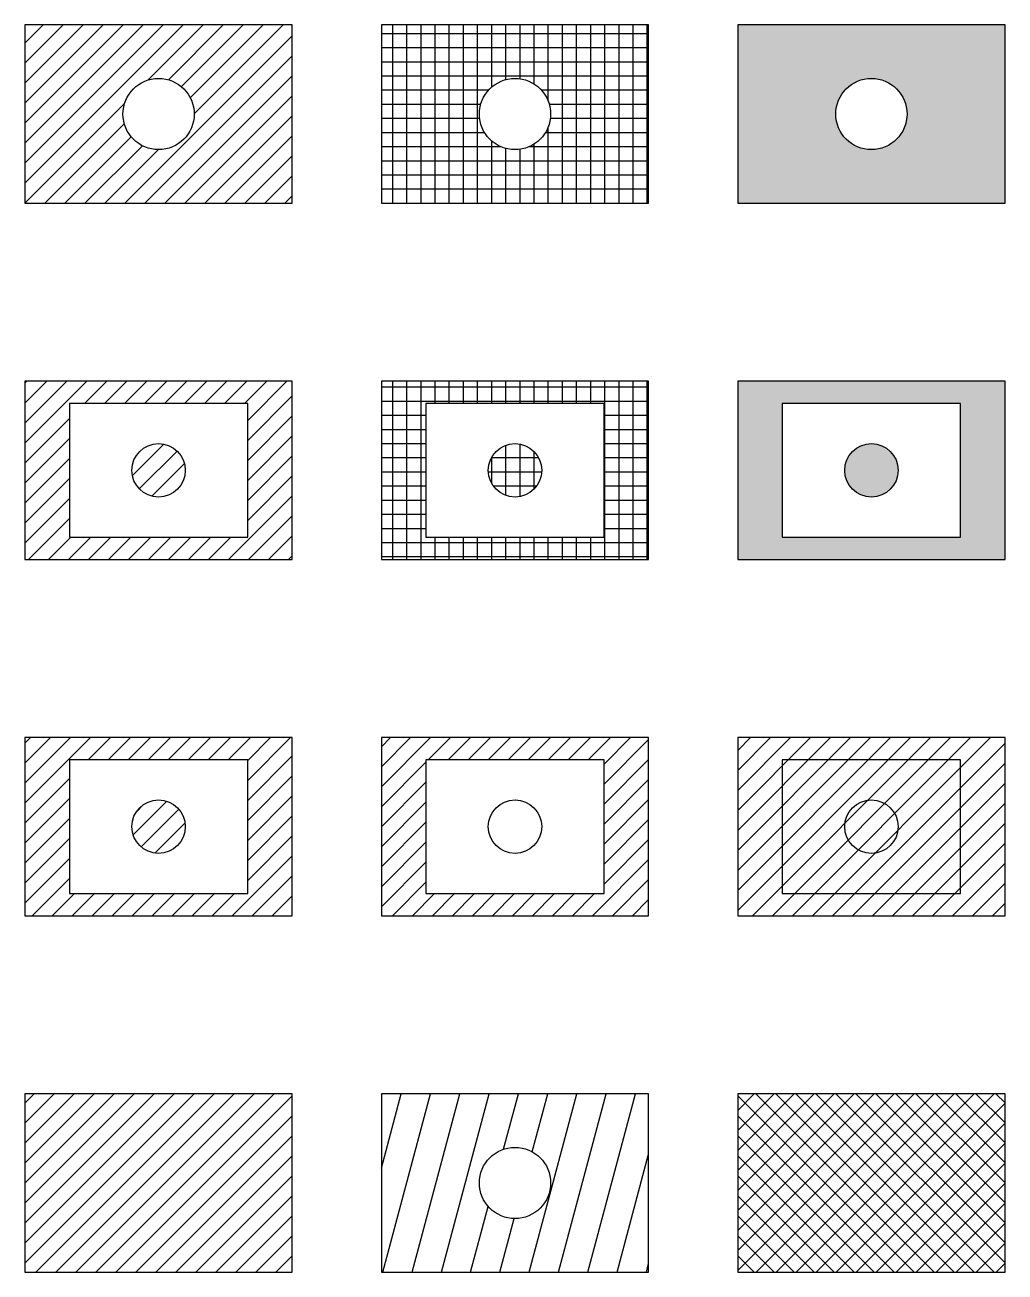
# Model space of a CAD drawing. Header units: millimetres. Extents: x 0 to 220, y -240 to 40.
import ezdxf

# ---------------------------------------------------------------- set-up
doc = ezdxf.new("R2010")
doc.units = ezdxf.units.MM

msp = doc.modelspace()

# ---------------------------------------------------------------- hatches: boundary and pattern name
h = msp.add_hatch()
h.set_pattern_fill('ANSI31', color=256, style=0)
h.paths.add_polyline_path([(60, 40), (0, 40), (0, 0), (60, 0)])
h.paths.add_polyline_path([(22, 20, -1), (38, 20, -1)], flags=16)
h = msp.add_hatch()
h.set_pattern_fill('NET', color=256, style=0)
h.paths.add_polyline_path([(140, 40), (80, 40), (80, 0), (140, 0)])
h.paths.add_polyline_path([(102, 20, -1), (118, 20, -1)], flags=16)
h = msp.add_hatch(color=256)
h.paths.add_polyline_path([(220, 40), (160, 40), (160, 0), (220, 0)])
h.paths.add_polyline_path([(182, 20, -1), (198, 20, -1)], flags=16)
h = msp.add_hatch()
h.set_pattern_fill('ANSI31', color=256, style=0)
h.paths.add_polyline_path([(60, -40), (0, -40), (0, -80), (60, -80)])
h.paths.add_polyline_path([(10, -75), (10, -45), (50, -45), (50, -75)], flags=16)
h.paths.add_polyline_path([(24, -60, -1), (36, -60, -1)], flags=0)
h = msp.add_hatch()
h.set_pattern_fill('NET', color=256, style=0)
h.paths.add_polyline_path([(140, -40), (80, -40), (80, -80), (140, -80)])
h.paths.add_polyline_path([(90, -75), (90, -45), (130, -45), (130, -75)], flags=16)
h.paths.add_polyline_path([(104, -60, -1), (116, -60, -1)], flags=0)
h = msp.add_hatch(color=256)
h.paths.add_polyline_path([(220, -40), (160, -40), (160, -80), (220, -80)])
h.paths.add_polyline_path([(170, -75), (170, -45), (210, -45), (210, -75)], flags=16)
h.paths.add_polyline_path([(184, -60, -1), (196, -60, -1)], flags=0)
h = msp.add_hatch()
h.set_pattern_fill('ANSI31', color=256, style=0)
h.paths.add_polyline_path([(60, -120), (0, -120), (0, -160), (60, -160)])
h.paths.add_polyline_path([(10, -155), (10, -125), (50, -125), (50, -155)], flags=16)
h.paths.add_polyline_path([(24, -140, -1), (36, -140, -1)], flags=0)
h = msp.add_hatch()
h.set_pattern_fill('ANSI31', color=256)
h.paths.add_polyline_path([(140, -120), (80, -120), (80, -160), (140, -160)])
h.paths.add_polyline_path([(90, -155), (90, -125), (130, -125), (130, -155)], flags=16)
h.paths.add_polyline_path([(104, -140, -1), (116, -140, -1)], flags=0)
h = msp.add_hatch()
h.set_pattern_fill('ANSI31', color=256, style=2)
h.paths.add_polyline_path([(220, -120), (160, -120), (160, -160), (220, -160)])
h.paths.add_polyline_path([(170, -155), (170, -125), (210, -125), (210, -155)], flags=16)
h.paths.add_polyline_path([(184, -140, -1), (196, -140, -1)], flags=0)
h = msp.add_hatch()
h.set_pattern_fill('ANSI31', color=256, style=0)
h.paths.add_polyline_path([(0, -240), (60, -240), (60, -200), (0, -200)])
h = msp.add_hatch()
h.set_pattern_fill('ANSI31', color=256, scale=2, angle=30, style=0)
h.paths.add_polyline_path([(140, -200), (80, -200), (80, -240), (140, -240)])
h.paths.add_polyline_path([(102, -220, -1), (118, -220, -1)], flags=16)
h = msp.add_hatch()
h.set_pattern_fill('ANSI37', color=256, style=0)
h.paths.add_polyline_path([(220, -200), (160, -200), (160, -240), (220, -240)])

# ---------------------------------------------------------------- linework, layer by layer
for p, q in [((60, 40), (0, 40)), ((0, 40), (0, 0)), ((60, 0), (60, 40)), ((140, 40), (80, 40)), ((80, 40), (80, 0)), ((140, 0), (140, 40)), ((220, 40), (160, 40)), ((160, 40), (160, 0)), ((220, 0), (220, 40)), ((0, 0), (60, 0)), ((80, 0), (140, 0)), ((160, 0), (220, 0)), ((60, -40), (0, -40)), ((0, -40), (0, -80)), ((60, -80), (60, -40)), ((140, -40), (80, -40)), ((80, -40), (80, -80)), ((140, -80), (140, -40)), ((220, -40), (160, -40)), ((160, -40), (160, -80)), ((220, -80), (220, -40)), ((0, -80), (60, -80)), ((80, -80), (140, -80)), ((160, -80), (220, -80)), ((60, -120), (0, -120)), ((0, -120), (0, -160)), ((60, -160), (60, -120)), ((140, -120), (80, -120)), ((80, -120), (80, -160)), ((140, -160), (140, -120)), ((220, -120), (160, -120)), ((160, -120), (160, -160)), ((220, -160), (220, -120)), ((0, -160), (60, -160)), ((80, -160), (140, -160)), ((160, -160), (220, -160)), ((140, -200), (80, -200)), ((80, -200), (80, -240)), ((140, -240), (140, -200)), ((80, -240), (140, -240))]:
    msp.add_line(p, q)
for points in [[(10, -75), (50, -75), (50, -45), (10, -45)], [(90, -75), (130, -75), (130, -45), (90, -45)], [(170, -75), (210, -75), (210, -45), (170, -45)], [(10, -155), (50, -155), (50, -125), (10, -125)], [(90, -155), (130, -155), (130, -125), (90, -125)], [(170, -155), (210, -155), (210, -125), (170, -125)], [(0, -240), (60, -240), (60, -200), (0, -200)], [(160, -240), (220, -240), (220, -200), (160, -200)]]:
    msp.add_lwpolyline(points, close=True)
for centre, radius in [((30, 20), 8), ((110, 20), 8), ((190, 20), 8), ((30, -60), 6), ((110, -60), 6), ((190, -60), 6), ((30, -140), 6), ((110, -140), 6), ((190, -140), 6), ((110, -220), 8)]:
    msp.add_circle(centre, radius)

doc.saveas('drawing.dxf')
